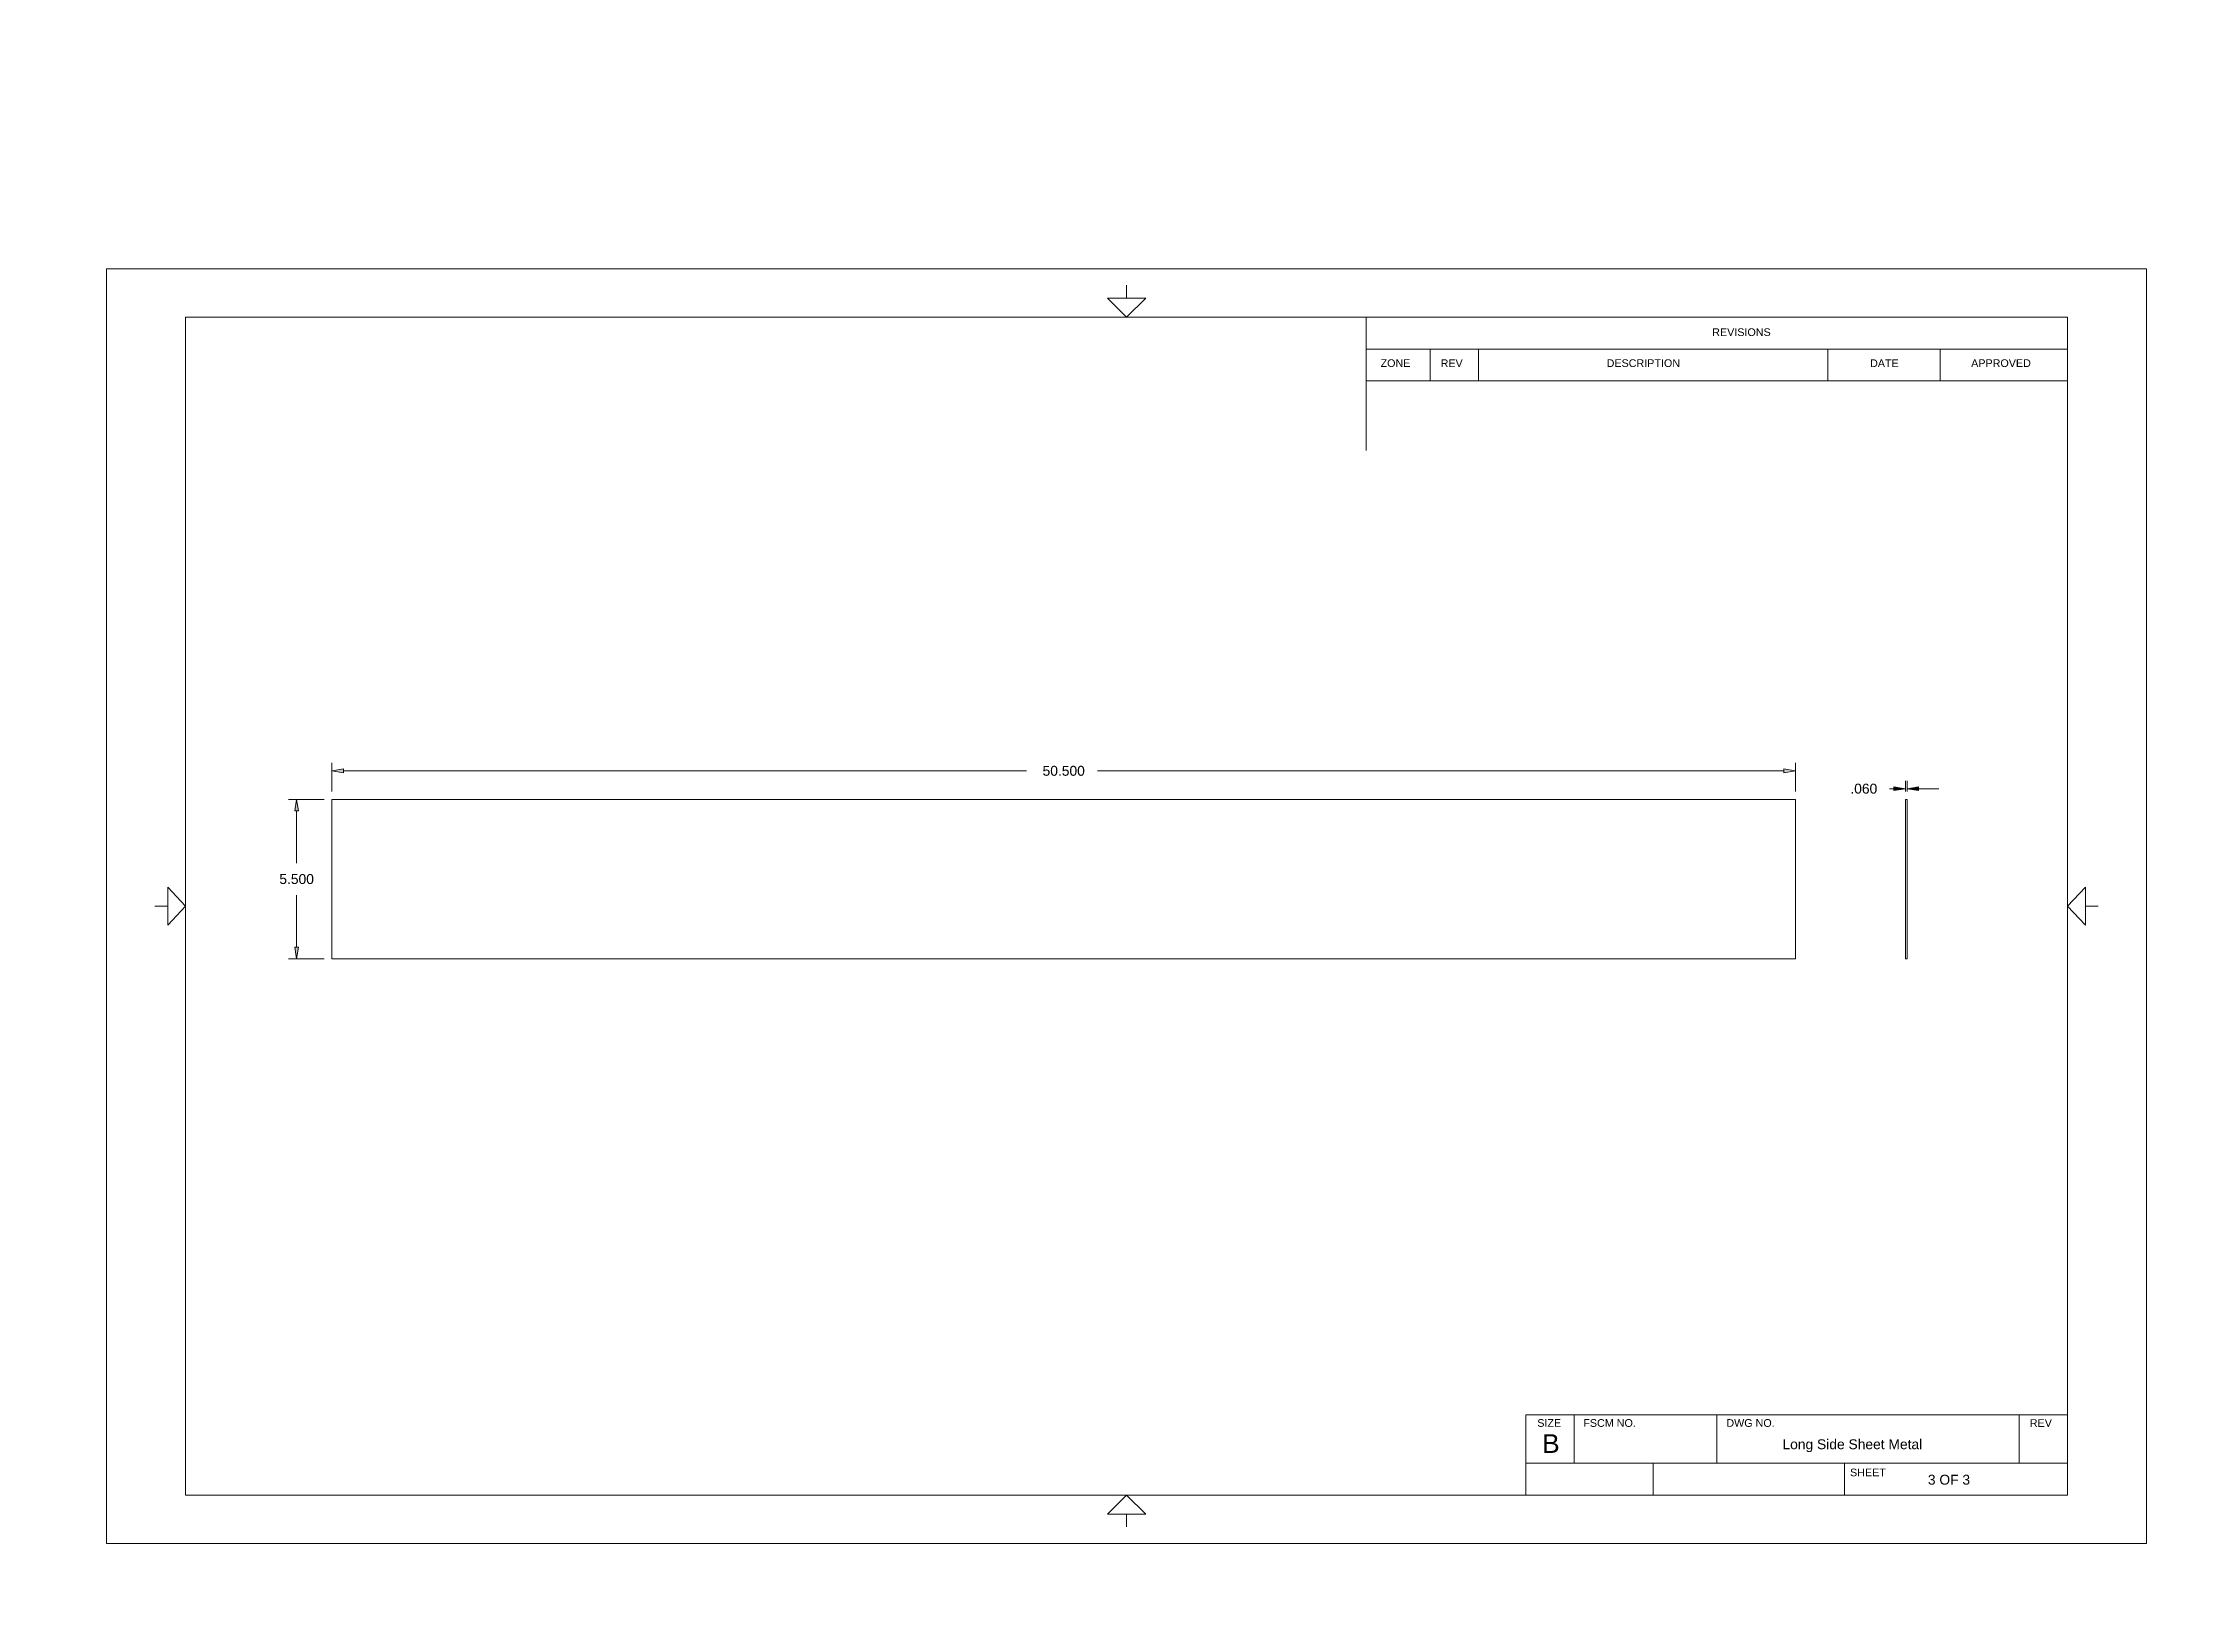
# Model space of a CAD drawing. Header units: inches. Extents: x 0 to 27.1, y 0 to 12.3.
# Drawn here: x 0 to 16.77, y 0 to 12.27 of the extents above; entities that cross this region are included whole.
import ezdxf

# ---------------------------------------------------------------- set-up
doc = ezdxf.new("R2010")
doc.units = ezdxf.units.IN
doc.header["$MEASUREMENT"] = 0
for name, color, linetype, lineweight in [('CONTINUOUS', 7, 'Continuous', 0), ('DIMENSIONS', 7, 'Continuous', 0), ('VISIBLE', 7, 'Continuous', 0)]:
    doc.layers.add(name, color=color, linetype=linetype, lineweight=lineweight)
doc.dimstyles.get("Standard").update_dxf_attribs({"dimtxt": 0.18, "dimasz": 0.18, "dimexe": 0.18, "dimexo": 0.0625, "dimgap": 0.09, "dimtad": 0, "dimtih": 1, "dimtoh": 1, "dimdec": 4, "dimzin": 0, "dimdsep": 46, "dimtxsty": 'Standard', "dimcen": 0.09, "dimadec": 0, "dimazin": 0, "dimtfac": 1, "dimtdec": 4, "dimtofl": 0, "dimtmove": 0, "dimatfit": 3, "dimfxl": 1, "dimtolj": 1, "dimtzin": 0, "dimarcsym": 0})

# ---------------------------------------------------------------- blocks, each defined once
blk = doc.blocks.new('D1')
h = blk.add_hatch(color=7)
h.paths.add_polyline_path([(13.655, 6.576), (13.745, 6.561), (13.655, 6.546)], flags=0)
h.paths.add_polyline_path([(2.358, 6.546), (2.268, 6.561), (2.358, 6.576)], flags=0)
at = {"layer": 'DIMENSIONS'}
for p, q in [((2.268, 6.4), (2.268, 6.623)), ((2.358, 6.561), (7.715, 6.561)), ((13.655, 6.561), (8.271, 6.561)), ((13.745, 6.4), (13.745, 6.623))]:
    blk.add_line(p, q, dxfattribs=at)
for points in [[(2.268, 6.561), (2.358, 6.576), (2.358, 6.546), (2.268, 6.561)], [(13.745, 6.561), (13.655, 6.546), (13.655, 6.576), (13.745, 6.561)]]:
    blk.add_lwpolyline(points, dxfattribs=at)
at = {"layer": 'DIMENSIONS', "char_height": 0.07755, "attachment_point": 5}
for s, insert in [('{\\fArial|b0|i0|c0|p0;}', (7.805, 6.561)), ('{\\fArial|b0|i0|c0|p0;50.500}{\\fArial|b0|i0|c0|p0;}', (8.007, 6.561)), ('{\\fArial|b0|i0|c0|p0;}', (8.007, 6.561)), ('{\\fArial|b0|i0|c0|p0;}', (8.007, 6.561)), ('{\\fArial|b0|i0|c0|p0;}', (8.208, 6.561))]:
    blk.add_mtext(s, dxfattribs=dict(at, insert=insert))
blk = doc.blocks.new('D2')
h = blk.add_hatch(color=7)
h.paths.add_polyline_path([(1.976, 6.247), (1.991, 6.337), (2.006, 6.247)], flags=0)
h.paths.add_polyline_path([(2.006, 5.177), (1.991, 5.087), (1.976, 5.177)], flags=0)
at = {"layer": 'DIMENSIONS'}
for p, q in [((2.206, 6.337), (1.928, 6.337)), ((1.991, 6.247), (1.991, 5.837)), ((1.991, 5.177), (1.991, 5.587)), ((2.206, 5.087), (1.928, 5.087))]:
    blk.add_line(p, q, dxfattribs=at)
for points in [[(1.991, 6.337), (2.006, 6.247), (1.976, 6.247), (1.991, 6.337)], [(1.991, 5.087), (1.976, 5.177), (2.006, 5.177), (1.991, 5.087)]]:
    blk.add_lwpolyline(points, dxfattribs=at)
at = {"layer": 'DIMENSIONS', "char_height": 0.07755, "attachment_point": 5}
for s, insert in [('{\\fArial|b0|i0|c0|p0;}', (1.824, 5.712)), ('{\\fArial|b0|i0|c0|p0;5.500}{\\fArial|b0|i0|c0|p0;}', (1.991, 5.712)), ('{\\fArial|b0|i0|c0|p0;}', (1.991, 5.712)), ('{\\fArial|b0|i0|c0|p0;}', (1.991, 5.712)), ('{\\fArial|b0|i0|c0|p0;}', (2.158, 5.712))]:
    blk.add_mtext(s, dxfattribs=dict(at, insert=insert))
blk = doc.blocks.new('D3')
h = blk.add_hatch(color=7)
h.paths.add_polyline_path([(14.518, 6.436), (14.608, 6.421), (14.518, 6.406)], flags=0)
h.paths.add_polyline_path([(14.711, 6.406), (14.621, 6.421), (14.711, 6.436)], flags=0)
at = {"layer": 'DIMENSIONS'}
for p, q in [((14.483, 6.421), (14.483, 6.421)), ((14.518, 6.421), (14.483, 6.421)), ((14.608, 6.4), (14.608, 6.483)), ((14.621, 6.4), (14.621, 6.483)), ((14.711, 6.421), (14.871, 6.421))]:
    blk.add_line(p, q, dxfattribs=at)
for points in [[(14.608, 6.421), (14.518, 6.406), (14.518, 6.436), (14.608, 6.421)], [(14.621, 6.421), (14.711, 6.436), (14.711, 6.406), (14.621, 6.421)]]:
    blk.add_lwpolyline(points, dxfattribs=at)
at = {"layer": 'DIMENSIONS', "char_height": 0.07755, "attachment_point": 5}
for s, insert in [('{\\fArial|b0|i0|c0|p0;}', (14.143, 6.421)), ('{\\fArial|b0|i0|c0|p0;.060}{\\fArial|b0|i0|c0|p0;}', (14.282, 6.421)), ('{\\fArial|b0|i0|c0|p0;}', (14.282, 6.421)), ('{\\fArial|b0|i0|c0|p0;}', (14.282, 6.421)), ('{\\fArial|b0|i0|c0|p0;}', (14.421, 6.421))]:
    blk.add_mtext(s, dxfattribs=dict(at, insert=insert))
blk = doc.blocks.new('BLOCK19')
at = {"layer": 'CONTINUOUS'}
for p, q in [((16.5, 10.5), (0.5, 10.5)), ((0.5, 10.5), (0.5, 0.5)), ((16.5, 0.5), (16.5, 10.5)), ((8.5, 10.37), (8.5, 10.27)), ((15.88, 10.12), (1.12, 10.12)), ((1.12, 10.12), (1.12, 0.88)), ((10.38, 10.12), (10.38, 9.073)), ((15.88, 0.88), (15.88, 10.12)), ((10.38, 9.87), (15.88, 9.87)), ((10.88, 9.62), (10.88, 9.87)), ((11.26, 9.62), (11.26, 9.87)), ((14, 9.62), (14, 9.87)), ((14.88, 9.62), (14.88, 9.87)), ((10.38, 9.62), (15.88, 9.62)), ((0.88, 5.5), (0.98, 5.5)), ((16.12, 5.5), (16.02, 5.5)), ((11.63, 1.51), (15.88, 1.51)), ((11.63, 0.88), (11.63, 1.51)), ((12.01, 1.13), (12.01, 1.51)), ((13.13, 1.13), (13.13, 1.51)), ((15.5, 1.13), (15.5, 1.51)), ((11.63, 1.13), (15.88, 1.13)), ((12.63, 0.88), (12.63, 1.13)), ((14.13, 0.88), (14.13, 1.13)), ((1.12, 0.88), (15.88, 0.88)), ((8.5, 0.63), (8.5, 0.73)), ((0.5, 0.5), (16.5, 0.5))]:
    blk.add_line(p, q, dxfattribs=at)
for points in [[(8.35, 10.27), (8.65, 10.27), (8.5, 10.12), (8.5, 10.12), (8.35, 10.27)], [(0.98, 5.35), (0.98, 5.65), (1.12, 5.5), (1.12, 5.5), (0.98, 5.35)], [(16.02, 5.35), (16.02, 5.65), (15.88, 5.5), (15.88, 5.5), (16.02, 5.35)], [(8.35, 0.73), (8.65, 0.73), (8.5, 0.88), (8.5, 0.88), (8.35, 0.73)]]:
    blk.add_lwpolyline(points, dxfattribs=at)
for s, insert, char_height, attachment_point in [('{\\fArial|b0|i0|c0|p0;\\C7;REVISIONS}{\\fArial|b0|i0|c0|p0;\\C7;}', (13.093, 10.002), 0.06032, 4), ('{\\fArial|b0|i0|c0|p0;\\C7;ZONE}{\\fArial|b0|i0|c0|p0;\\C7;}', (10.492, 9.759), 0.06032, 4), ('{\\fArial|b0|i0|c0|p0;\\C7;REV}{\\fArial|b0|i0|c0|p0;\\C7;}', (10.963, 9.759), 0.06032, 4), ('{\\fArial|b0|i0|c0|p0;\\C7;DESCRIPTION}{\\fArial|b0|i0|c0|p0;\\C7;}', (12.265, 9.759), 0.06032, 4), ('{\\fArial|b0|i0|c0|p0;\\C7;DATE}{\\fArial|b0|i0|c0|p0;\\C7;}', (14.331, 9.759), 0.06032, 4), ('{\\fArial|b0|i0|c0|p0;\\C7;APPROVED}{\\fArial|b0|i0|c0|p0;\\C7;}', (15.124, 9.759), 0.06032, 4), ('{\\fArial|b0|i0|c0|p0;\\C7;SIZE}{\\fArial|b0|i0|c0|p0;\\C7;}', (11.721, 1.445), 0.06032, 4), ('{\\fArial|b0|i0|c0|p0;\\C7;B}{\\fArial|b0|i0|c0|p0;\\C7;}', (11.76, 1.284), 0.14649, 4), ('{\\fArial|b0|i0|c0|p0;\\C7;FSCM NO.}{\\fArial|b0|i0|c0|p0;\\C7;}', (12.082, 1.445), 0.06032, 4), ('{\\fArial|b0|i0|c0|p0;\\C7;DWG NO.}{\\fArial|b0|i0|c0|p0;\\C7;}', (13.204, 1.445), 0.06032, 4), ('{\\fArial|b0|i0|c0|p0;\\C7;REV}{\\fArial|b0|i0|c0|p0;\\C7;}', (15.584, 1.445), 0.06032, 4), ('{\\fArial|b0|i0|c0|p0;\\C7;Long Side Sheet Metal}{\\fArial|b0|i0|c0|p0;\\C7;}', (13.644, 1.267), 0.07755, 4), ('{\\fArial|b0|i0|c0|p0;\\C7;SHEET}{\\fArial|b0|i0|c0|p0;\\C7;}', (14.174, 1.057), 0.06032, 4), ('{\\fArial|b0|i0|c0|p0;\\C7;3 OF 3}{\\fArial|b0|i0|c0|p0;\\C7;}', (14.95, 1), 0.07755, 5), ('{\\fArial|b0|i0|c0|p0;\\C7;}', (0.444, 0.59), 0.18096, 4)]:
    blk.add_mtext(s, dxfattribs=dict(at, insert=insert, char_height=char_height, attachment_point=attachment_point))

msp = doc.modelspace()

# ---------------------------------------------------------------- linework, layer by layer
at = {"layer": 'VISIBLE'}
for p, q in [((2.268, 6.3372), (2.268, 5.0872)), ((13.7453, 6.3372), (2.268, 6.3372)), ((13.7453, 5.0872), (13.7453, 6.3372)), ((14.6078, 6.3372), (14.6215, 6.3372)), ((14.6078, 5.0872), (14.6078, 6.3372)), ((14.6215, 5.0872), (14.6215, 6.3372)), ((2.268, 5.0872), (13.7453, 5.0872)), ((14.6078, 5.0872), (14.6215, 5.0872))]:
    msp.add_line(p, q, dxfattribs=at)

# ---------------------------------------------------------------- block references
at = {"layer": 'CONTINUOUS'}
msp.add_blockref('BLOCK19', (0, 0), dxfattribs=at)

# ---------------------------------------------------------------- dimensions: what is measured, and where the dimension line sits
at = {"layer": 'DIMENSIONS'}
for p1, p2, angle, picture, middle, turn in [((13.7453, 6.3372), (2.268, 6.3372), 180, 'D1', (16.0133, 12.2728), 180), ((2.268, 6.3372), (2.268, 5.0872), 270, 'D2', (9.9976, 11.4243), 270)]:
    dim = msp.add_linear_dim(base=(0, 0), p1=p1, p2=p2, angle=angle, dimstyle='Standard', override={"dimtxt": 0.098408, "dimtad": 0, "dimdec": 3, "dimzin": 0, "dimse1": 0, "dimse2": 0, "dimsd1": 0, "dimsd2": 0, "dimadec": 3, "dimazin": 0, "dimtol": 0, "dimlim": 0, "dimtp": 0, "dimtm": 0, "dimtdec": 3}, dxfattribs=at)
    dim.commit()
    dim.dimension.update_dxf_attribs({"geometry": picture, "text_midpoint": middle, "text_rotation": turn})
dim = msp.add_linear_dim(base=(0, 0), p1=(14.6078, 6.3372), p2=(14.6215, 6.3372), dimstyle='Standard', override={"dimtxt": 0.098408, "dimtad": 0, "dimdec": 3, "dimzin": 0, "dimse1": 0, "dimse2": 0, "dimsd1": 0, "dimsd2": 0, "dimadec": 3, "dimazin": 0, "dimtol": 0, "dimlim": 0, "dimtp": 0, "dimtm": 0, "dimtdec": 3}, dxfattribs=at)
dim.commit()
dim.dimension.update_dxf_attribs({"geometry": 'D3', "text_midpoint": (27.1423, 12.1328)})

doc.saveas('drawing.dxf')
